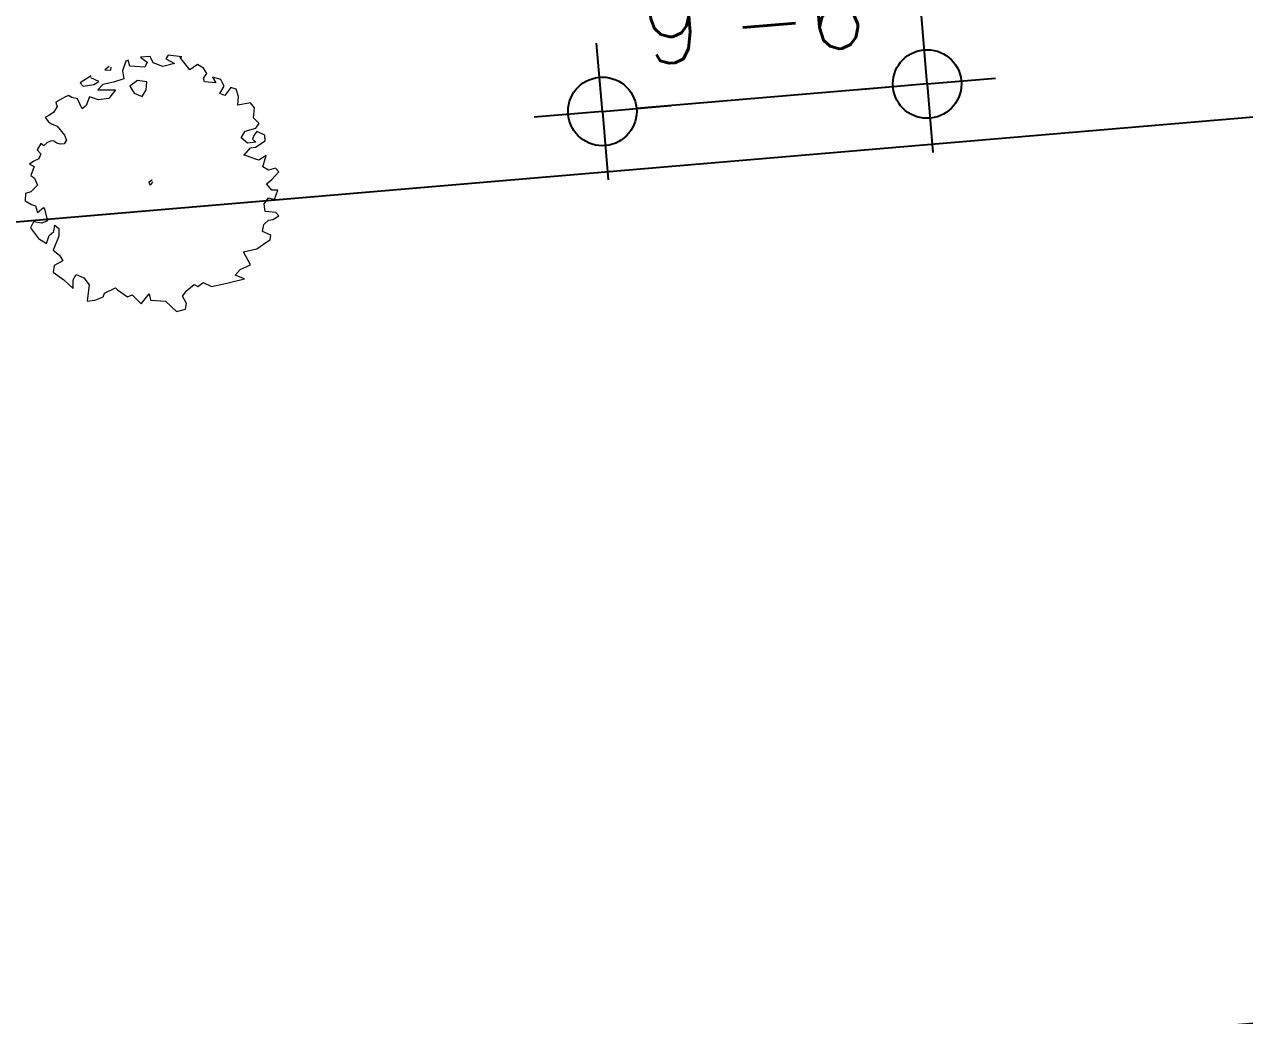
# Model space of a CAD drawing. Extents: x 2080 to 102399, y 2071 to 93424.
# Drawn here: x 79485.6 to 79912.4, y 76599.1 to 76945.8 of the extents above; entities that cross this region are included whole.
import ezdxf

# ---------------------------------------------------------------- set-up
doc = ezdxf.new("R2010")
doc.units = 0
doc.header["$LTSCALE"] = 20
doc.header["$MEASUREMENT"] = 0
doc.header["$PDMODE"] = 34
doc.header["$PDSIZE"] = 5
doc.layers.add('DIMLINE', color=254, linetype='Continuous')
doc.layers.add('Mango tree', color=96, linetype='Continuous', lineweight=5)
doc.layers.add('sappotta', color=114, linetype='Continuous', lineweight=5)
doc.styles.add('STYLE1', font='romans.shx')
doc.dimstyles.get("Standard").update_dxf_attribs({"dimtxt": 24, "dimasz": 12, "dimexe": 0.18, "dimexo": 0.0625, "dimgap": 0, "dimtad": 1, "dimzin": 1, "dimdsep": 46, "dimlunit": 4, "dimtxsty": 'STYLE1', "dimblk": 'BLK', "dimcen": 0, "dimse1": 1, "dimse2": 1, "dimclrt": 3, "dimazin": 0, "dimtfac": 1, "dimtix": 1, "dimtmove": 2, "dimatfit": 3, "dimldrblk": 'BLK', "dimfxl": 1, "dimtolj": 1, "dimtzin": 0, "dimarcsym": 0})

# ---------------------------------------------------------------- blocks, each defined once
blk = doc.blocks.new('NEEM')
at = {"layer": 'sappotta', "linetype": 'Continuous'}
for p, q in [((-0.213, 1.092), (-0.242, 1.007)), ((-0.191, 1.099), (-0.213, 1.092)), ((-0.177, 1.048), (-0.191, 1.099)), ((0.003, 1.132), (-0.083, 1.127)), ((-0.083, 1.127), (-0.023, 1.083)), ((-0.023, 1.083), (-0.043, 1.039)), ((0.03, 1.077), (0.003, 1.132)), ((0.114, 1.043), (0.03, 1.077)), ((0.162, 1.144), (0.142, 1.112)), ((0.142, 1.112), (0.216, 1.072)), ((0.283, 1.13), (0.162, 1.144)), ((0.267, 1.123), (0.283, 1.13)), ((0.351, 1.016), (0.267, 1.123)), ((-0.359, 1.043), (-0.396, 1.016)), ((-0.396, 1.016), (-0.345, 1.011)), ((-0.345, 1.011), (-0.34, 1.039)), ((-0.242, 1.007), (-0.23, 0.935)), ((-0.043, 1.039), (-0.177, 1.048)), ((0.216, 1.072), (0.114, 1.043)), ((0.421, 1.063), (0.351, 1.016)), ((0.473, 1.03), (0.421, 1.063)), ((0.472, 0.942), (0.501, 0.982)), ((0.501, 0.982), (0.473, 1.03)), ((-0.517, 0.963), (-0.614, 0.901)), ((-0.614, 0.901), (-0.589, 0.87)), ((-0.589, 0.87), (-0.494, 0.884)), ((-0.521, 0.945), (-0.521, 0.945)), ((-0.449, 0.913), (-0.521, 0.945)), ((-0.494, 0.884), (-0.449, 0.913)), ((-0.415, 0.884), (-0.459, 0.839)), ((-0.32, 0.906), (-0.415, 0.884)), ((-0.23, 0.935), (-0.32, 0.906)), ((-0.108, 0.922), (-0.177, 0.872)), ((-0.177, 0.872), (-0.139, 0.809)), ((-0.027, 0.908), (-0.108, 0.922)), ((-0.034, 0.839), (-0.027, 0.908)), ((0.483, 0.908), (0.472, 0.942)), ((0.581, 0.9), (0.483, 0.908)), ((0.551, 0.95), (0.581, 0.9)), ((0.627, 0.928), (0.551, 0.95)), ((0.616, 0.806), (0.654, 0.87)), ((0.654, 0.87), (0.627, 0.928)), ((-0.783, 0.757), (-0.83, 0.729)), ((-0.749, 0.774), (-0.783, 0.757)), ((-0.717, 0.789), (-0.749, 0.774)), ((-0.689, 0.772), (-0.717, 0.789)), ((-0.638, 0.758), (-0.689, 0.772)), ((-0.598, 0.672), (-0.638, 0.758)), ((-0.533, 0.776), (-0.562, 0.699)), ((-0.452, 0.75), (-0.533, 0.776)), ((-0.459, 0.839), (-0.303, 0.837)), ((-0.361, 0.762), (-0.452, 0.75)), ((-0.303, 0.837), (-0.361, 0.762)), ((-0.139, 0.809), (-0.067, 0.78)), ((-0.067, 0.78), (-0.034, 0.839)), ((0.66, 0.788), (0.616, 0.806)), ((0.715, 0.86), (0.66, 0.788)), ((0.762, 0.844), (0.715, 0.86)), ((0.783, 0.779), (0.762, 0.844)), ((0.776, 0.704), (0.783, 0.779)), ((-0.818, 0.692), (-0.85, 0.638)), ((-0.83, 0.729), (-0.826, 0.714)), ((-0.826, 0.714), (-0.818, 0.692)), ((-0.562, 0.699), (-0.598, 0.672)), ((0.888, 0.723), (0.776, 0.704)), ((0.924, 0.679), (0.888, 0.723)), ((0.913, 0.591), (0.924, 0.679)), ((-0.892, 0.613), (-0.923, 0.594)), ((-0.923, 0.594), (-0.895, 0.555)), ((-0.895, 0.555), (-0.868, 0.54)), ((-0.85, 0.638), (-0.892, 0.613)), ((-0.868, 0.54), (-0.818, 0.517)), ((0.964, 0.541), (0.913, 0.591)), ((0.934, 0.5), (0.964, 0.541)), ((-0.818, 0.517), (-0.752, 0.44)), ((-0.752, 0.44), (-0.735, 0.394)), ((0.804, 0.415), (0.84, 0.475)), ((0.84, 0.475), (0.934, 0.5)), ((0.917, 0.437), (0.904, 0.404)), ((0.942, 0.471), (0.917, 0.437)), ((1.014, 0.439), (0.942, 0.471)), ((1.018, 0.389), (1.014, 0.439)), ((-0.96, 0.366), (-0.994, 0.31)), ((-0.935, 0.345), (-0.96, 0.366)), ((-0.908, 0.372), (-0.935, 0.345)), ((-0.87, 0.389), (-0.908, 0.372)), ((-0.846, 0.386), (-0.87, 0.389)), ((-0.821, 0.367), (-0.846, 0.386)), ((-0.788, 0.359), (-0.821, 0.367)), ((-0.757, 0.361), (-0.788, 0.359)), ((-0.735, 0.394), (-0.757, 0.361)), ((0.86, 0.367), (0.804, 0.415)), ((0.829, 0.259), (0.888, 0.326)), ((0.933, 0.378), (0.86, 0.367)), ((0.888, 0.326), (0.93, 0.332)), ((0.904, 0.404), (0.933, 0.378)), ((0.93, 0.332), (1.018, 0.389)), ((-0.978, 0.229), (-1.023, 0.208)), ((-0.994, 0.31), (-0.961, 0.275)), ((-0.961, 0.275), (-0.978, 0.229)), ((0.838, 0.262), (0.829, 0.259)), ((0.931, 0.228), (0.838, 0.262)), ((0.962, 0.217), (0.931, 0.228)), ((1.025, 0.259), (0.962, 0.217)), ((0.996, 0.16), (1.025, 0.259)), ((-1.023, 0.208), (-1.062, 0.182)), ((-1.062, 0.182), (-1.02, 0.162)), ((-1.02, 0.162), (-1.049, 0.084)), ((1.046, 0.129), (0.996, 0.16)), ((1.109, 0.149), (1.046, 0.129)), ((1.074, 0.049), (1.137, 0.114)), ((1.137, 0.114), (1.109, 0.149)), ((-1.049, 0.084), (-1.017, 0.059)), ((-1.017, 0.059), (-0.991, -0.002)), ((0.02, 0.041), (-0.009, 0.024)), ((-0.009, 0.024), (0, 0)), ((0, 0), (0.014, 0.011)), ((0.014, 0.011), (0.027, 0.031)), ((1.029, 0.011), (1.074, 0.049)), ((1.074, -0.047), (1.029, 0.011)), ((-1.097, -0.077), (-1.098, -0.14)), ((-1.048, -0.062), (-1.097, -0.077)), ((-0.991, -0.002), (-1.048, -0.062)), ((1.129, -0.047), (1.074, -0.047)), ((1.1, -0.129), (1.129, -0.047)), ((-1.098, -0.14), (-1.044, -0.173)), ((-1.044, -0.173), (-1.007, -0.185)), ((-1.007, -0.185), (-0.992, -0.244)), ((-0.992, -0.244), (-0.937, -0.198)), ((-0.937, -0.198), (-0.93, -0.213)), ((-0.93, -0.213), (-0.902, -0.318)), ((1.007, -0.166), (1.046, -0.114)), ((1.016, -0.234), (1.007, -0.166)), ((1.046, -0.114), (1.1, -0.129)), ((-0.902, -0.318), (-0.953, -0.336)), ((1.004, -0.349), (1.045, -0.311)), ((1.11, -0.243), (1.016, -0.234)), ((1.045, -0.311), (1.083, -0.306)), ((1.083, -0.306), (1.137, -0.273)), ((1.137, -0.273), (1.11, -0.243)), ((-1.025, -0.325), (-1.052, -0.378)), ((-1.052, -0.378), (-0.982, -0.471)), ((-0.953, -0.336), (-1.025, -0.325)), ((-0.888, -0.446), (-0.848, -0.411)), ((-0.848, -0.411), (-0.837, -0.355)), ((-0.837, -0.355), (-0.803, -0.383)), ((-0.803, -0.383), (-0.803, -0.452)), ((0.992, -0.411), (1.004, -0.349)), ((1.066, -0.443), (0.992, -0.411)), ((-0.982, -0.471), (-0.91, -0.516)), ((-0.91, -0.516), (-0.888, -0.446)), ((-0.803, -0.452), (-0.853, -0.576)), ((0.943, -0.565), (1.032, -0.503)), ((1.032, -0.503), (1.061, -0.484)), ((1.061, -0.484), (1.066, -0.443)), ((-0.853, -0.576), (-0.797, -0.619)), ((-0.797, -0.619), (-0.766, -0.668)), ((0.826, -0.591), (0.943, -0.565)), ((0.887, -0.704), (0.826, -0.591)), ((-0.844, -0.71), (-0.852, -0.77)), ((-0.766, -0.668), (-0.844, -0.71)), ((0.751, -0.797), (0.797, -0.747)), ((0.797, -0.747), (0.887, -0.704)), ((-0.852, -0.77), (-0.758, -0.838)), ((-0.758, -0.838), (-0.675, -0.912)), ((-0.676, -0.836), (-0.649, -0.791)), ((-0.675, -0.912), (-0.676, -0.836)), ((-0.649, -0.791), (-0.582, -0.82)), ((-0.582, -0.82), (-0.534, -0.881)), ((0.423, -0.897), (0.47, -0.86)), ((0.47, -0.86), (0.543, -0.896)), ((0.68, -0.867), (0.834, -0.828)), ((0.834, -0.828), (0.751, -0.797)), ((-0.534, -0.881), (-0.554, -1.025)), ((-0.413, -0.988), (-0.401, -0.955)), ((-0.401, -0.955), (-0.302, -0.907)), ((-0.302, -0.907), (-0.286, -0.926)), ((-0.286, -0.926), (-0.197, -0.986)), ((-0.078, -1.049), (-0.006, -0.96)), ((-0.006, -0.96), (0.006, -1.017)), ((0.287, -0.982), (0.327, -0.932)), ((0.327, -0.932), (0.391, -0.879)), ((0.391, -0.879), (0.423, -0.897)), ((0.543, -0.896), (0.652, -0.871)), ((0.652, -0.871), (0.68, -0.867)), ((-0.554, -1.025), (-0.486, -1.015)), ((-0.486, -1.015), (-0.413, -0.988)), ((-0.197, -0.986), (-0.157, -0.969)), ((-0.157, -0.969), (-0.078, -1.049)), ((0.006, -1.017), (0.139, -1.026)), ((0.139, -1.026), (0.236, -1.115)), ((0.324, -1.046), (0.287, -0.982)), ((0.314, -1.096), (0.324, -1.046)), ((0.236, -1.115), (0.314, -1.096))]:
    blk.add_line(p, q, dxfattribs=at)
blk = doc.blocks.new('BLK')
for q in [(0, 2), (-2, 0), (0, -2), (2, 0)]:
    blk.add_line((0, 0), q)
blk.add_circle((0, 0), 1)
blk = doc.blocks.new('*D299')
at = {"layer": 'Defpoints', "color": 0, "linetype": 'Continuous', "ltscale": 0.5, "transparency": 16777216}
for p in [(82306.59, 76798.84), (82324.28, 76589.91), (79270.2, 76331.39)]:
    blk.add_point(p, dxfattribs=at)
at = {"layer": 'DIMLINE', "color": 0, "linetype": 'Continuous', "lineweight": -2, "ltscale": 0.5, "transparency": 16777216}
blk.add_line((79264.47, 76541.33), (82294.64, 76797.83), dxfattribs=at)
at = {"layer": 'DIMLINE', "color": 0, "linetype": 'Continuous', "lineweight": -2, "ltscale": 0.5, "transparency": 16777216, "xscale": 12, "yscale": 12, "zscale": 12}
for p, rotation in [((82306.59, 76798.84), 4.838476962063069), ((79252.52, 76540.32), 184.8384769620631)]:
    blk.add_blockref('BLK', p, dxfattribs=dict(at, rotation=rotation))
at = {"layer": 'DIMLINE', "color": 3, "linetype": 'Continuous', "ltscale": 0.5, "transparency": 16777216, "insert": (80778.35, 76683.81), "char_height": 24, "attachment_point": 5, "rotation": 4.8385, "style": 'STYLE1'}
blk.add_mtext('\\A1;255\'-5"', dxfattribs=at)
blk = doc.blocks.new('*D319')
at = {"layer": 'Defpoints', "color": 0, "linetype": 'Continuous', "ltscale": 0.5, "transparency": 16777216}
for p in [(81225.27, 77094.71), (81231.19, 77024.77), (79115.64, 76916.14)]:
    blk.add_point(p, dxfattribs=at)
at = {"layer": 'DIMLINE', "color": 0, "linetype": 'Continuous', "lineweight": -2, "ltscale": 0.5, "transparency": 16777216}
blk.add_line((79133.51, 76847.21), (81219.23, 77023.76), dxfattribs=at)
at = {"layer": 'DIMLINE', "color": 0, "linetype": 'Continuous', "lineweight": -2, "ltscale": 0.5, "transparency": 16777216, "xscale": 12, "yscale": 12, "zscale": 12}
for p, rotation in [((81231.19, 77024.77), 4.838476962066823), ((79121.56, 76846.2), 184.8384769620668)]:
    blk.add_blockref('BLK', p, dxfattribs=dict(at, rotation=rotation))
at = {"layer": 'DIMLINE', "color": 3, "linetype": 'Continuous', "ltscale": 0.5, "transparency": 16777216, "insert": (80174.01, 76963.39), "char_height": 24, "attachment_point": 5, "rotation": 4.8385, "style": 'STYLE1'}
blk.add_mtext('\\A1;176\'-5{\\H1.000000x;\\S1/4;}"', dxfattribs=at)
blk = doc.blocks.new('*D339')
at = {"layer": 'Defpoints', "color": 0, "linetype": 'Continuous', "ltscale": 0.5, "transparency": 16777216}
for p in [(79795.08, 76998.85), (79681.49, 76989.23), (79687.74, 76915.34)]:
    blk.add_point(p, dxfattribs=at)
at = {"layer": 'DIMLINE', "color": 0, "linetype": 'Continuous', "lineweight": -2, "ltscale": 0.5, "transparency": 16777216}
blk.add_line((79789.38, 76923.94), (79699.7, 76916.35), dxfattribs=at)
at = {"layer": 'DIMLINE', "color": 0, "linetype": 'Continuous', "lineweight": -2, "ltscale": 0.5, "transparency": 16777216, "xscale": 12, "yscale": 12, "zscale": 12}
for p, rotation in [((79801.34, 76924.95), 4.83847696205757), ((79687.74, 76915.34), 184.8384769620576)]:
    blk.add_blockref('BLK', p, dxfattribs=dict(at, rotation=rotation))
at = {"layer": 'DIMLINE', "color": 3, "linetype": 'Continuous', "ltscale": 0.5, "transparency": 16777216, "insert": (79749.04, 76947.46), "char_height": 24, "attachment_point": 5, "rotation": 4.8385, "style": 'STYLE1'}
blk.add_mtext('\\A1;9\'-6"', dxfattribs=at)

msp = doc.modelspace()

# ---------------------------------------------------------------- block references
at = {"layer": 'Mango tree', "linetype": 'Continuous', "xscale": 39.67372591263847, "yscale": 39.67372591263847, "zscale": 39.67372591263847}
msp.add_blockref('NEEM', (79529.444, 76889.639), dxfattribs=at)

# ---------------------------------------------------------------- dimensions: what is measured, and where the dimension line sits
at = {"layer": 'DIMLINE', "linetype": 'Continuous', "ltscale": 0.5}
for p1, p2, distance, override, picture, middle in [((79115.636, 76916.137), (81225.269, 77094.714), -70.19, {"dimfxl": 0.18, "dimarcsym": 1}, '*D319', (80174.011, 76963.386)), ((79270.203, 76331.388), (82324.281, 76589.911), 209.676, {"dimfxl": 0.18}, '*D299', (80778.351, 76683.814))]:
    dim = msp.add_aligned_dim(p1=p1, p2=p2, distance=distance, dimstyle='Standard', override=override, dxfattribs=at)
    dim.commit()
    dim.dimension.update_dxf_attribs({"geometry": picture, "text_midpoint": middle})
dim = msp.add_linear_dim(base=(79687.742, 76915.337), p1=(79795.081, 76998.845), p2=(79681.487, 76989.23), angle=184.83848, dimstyle='Standard', override={"dimfxl": 0.18, "dimarcsym": 1}, dxfattribs=at)
dim.commit()
dim.dimension.update_dxf_attribs({"geometry": '*D339', "text_midpoint": (79749.042, 76947.457), "dimtype": 161})

doc.saveas('drawing.dxf')
